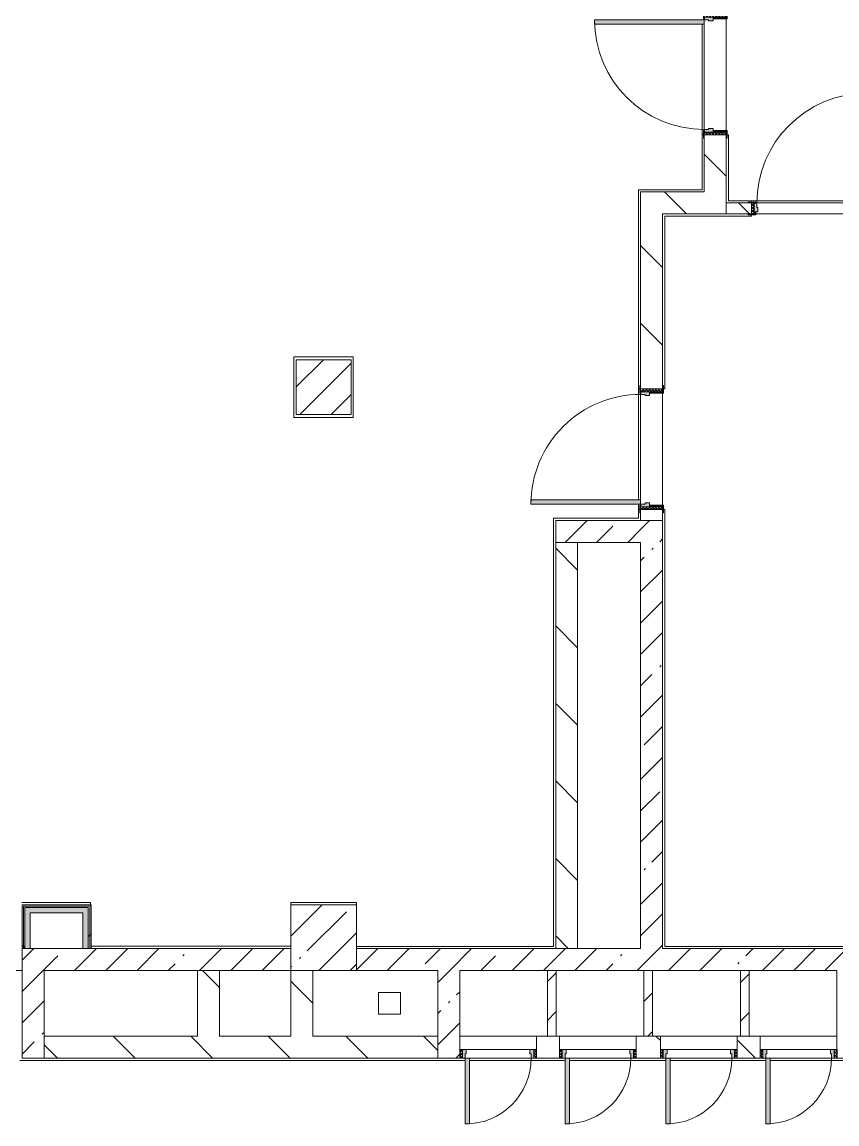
# Model space of a CAD drawing. Header units: millimetres. Extents: x -3708 to 187246, y -8553 to 29000.
# Drawn here: x 111946 to 119376, y 10300 to 20350 of the extents above; entities that cross this region are included whole.
import ezdxf

# ---------------------------------------------------------------- set-up
doc = ezdxf.new("R2010")
doc.units = ezdxf.units.MM
for name, color, linetype, lineweight, true_color in [('A-DOOR-4', 7, 'Continuous', 5, 0xaaaaaa), ('A-DOOR-5', 7, 'Continuous', 5, 0xe2e2e2), ('A-DOOR-FRAM-3', 7, 'Continuous', 5, 0xe2e2e2), ('A-DOOR-FRAM-4', 7, 'Continuous', 5, 0xaaaaaa), ('A-FLOR-1', 7, 'Continuous', 5, 0xaaaaaa), ('I-WALL-1', 7, 'Continuous', 5, 0xe7e7e7), ('I-WALL-2', 7, 'Continuous', 9, 0xe7e7e7), ('I-WALL-5', 7, 'Continuous', 5, 0x787878)]:
    doc.layers.add(name, color=color, linetype=linetype, lineweight=lineweight, true_color=true_color)
for name, color, linetype, lineweight in [('A-WALL', 7, 'Continuous', 9), ('I-WALL-3', 7, 'Continuous', 5), ('S-COLS-2', 7, 'Continuous', 5)]:
    doc.layers.add(name, color=color, linetype=linetype, lineweight=lineweight)
pattern_1 = [(45, (60236.27, 0), (-285.1231, 285.1231), []), (45, (60521.4, 0), (-285.1231, 285.1231), [504.031, -100.806, 16.764, -84.042])]
pattern_2 = [(135, (1751.41, 164.685), (-14.14214, -14.14214), []), (225, (1751.41, 164.685), (14.14214, -14.14214), [])]
pattern_3 = [(45, (-371.384, 164.685), (-14.1421, 14.1421), []), (135, (-371.384, 164.685), (-14.1421, -14.1421), [])]
pattern_4 = [(135, (60236.27, 0), (-353.5534, -353.5534), [])]
pattern_5 = [(45, (60236.27, 0), (-176.7767, 176.7767), [])]
pattern_6 = [(135, (1951.41, 164.685), (-14.14214, -14.14214), []), (225, (1951.41, 164.685), (14.14214, -14.14214), [])]
pattern_7 = [(45, (-171.384, 164.685), (-14.1421, 14.1421), []), (135, (-171.384, 164.685), (-14.1421, -14.1421), [])]
pattern_8 = [(45, (60236.3, 0), (-530.33, 530.33), []), (135, (60236.3, 0), (-530.33, -530.33), [])]

# ---------------------------------------------------------------- blocks, each defined once
blk = doc.blocks.new('BSC_Колонна _Прямоугольная - 600х600-23205375-1_7_1_птичка')
at = {"layer": 'S-COLS-2'}
h = blk.add_hatch(dxfattribs=at)
h.set_pattern_fill('FP_132', color=256, style=0, pattern_type=2)
h.set_pattern_definition([(45, (-54460, -12000), (-285.123, 285.123), []), (45, (-54174.88, -12000), (-285.123, 285.123), [504.031, -100.806, 16.764, -84.042])])
h.paths.add_polyline_path([(300, -300), (298, 300), (-300, 300), (-300, -300), (289, -300)])
for p, q in [((300, 300), (-300, 300)), ((-300, 300), (-300, -300)), ((300, -300), (300, 300)), ((-300, -300), (300, -300))]:
    blk.add_line(p, q, dxfattribs=at)
blk = doc.blocks.new('110_Дверь_СКБ_1Ст_Внутренняя1 - Д-12 1100x2100h_дверь в горячий цех-32113407-1_7_1_птичка')
at = {"layer": 'A-DOOR-4'}
h = blk.add_hatch(dxfattribs=at)
h.set_pattern_fill('FP_144', color=256, style=0, pattern_type=2)
h.set_pattern_definition(pattern_2)
h.paths.add_polyline_path([(537.5, -100), (562.5, -100), (562.5, 100), (537.5, 100)])
at = {"layer": 'A-DOOR-5'}
h = blk.add_hatch(color=256, dxfattribs=at)
h.paths.add_polyline_path([(-512.5, 20), (-477.5, 20), (-477.5, 60), (-487.5, 60), (-487.5, 100), (-512.5, 100)])
h.paths.add_polyline_path([(502.5, 44), (502.5, 20), (537.5, 20), (537.5, 100), (512.5, 100), (512.5, 60), (502.5, 60)])
at = {"layer": 'A-DOOR-FRAM-3'}
for points in [[(-487.5, 894.7), (-487.5, 100), (-447.5, 100), (-451.7, 1100), (-487.5, 1100), (-487.5, 1055.7)], [(-567.5, 108), (-567.5, 100), (-497.5, 100), (-497.5, 108), (-537.5, 108)], [(522.5, 105), (522.5, 100), (592.5, 100), (592.5, 108), (522.5, 108)], [(-512.5, -100), (-497.5, -100), (-497.5, 20), (-512.5, 20)], [(522.5, -100), (537.5, -100), (537.5, 20), (522.5, 20)], [(-567.5, -100), (-567.5, -108), (-497.5, -108), (-497.5, -100), (-552.7, -100)], [(522.5, -108), (592.5, -108), (592.5, -100), (522.5, -100)]]:
    blk.add_hatch(color=256, dxfattribs=at).paths.add_polyline_path(points)
at = {"layer": 'A-DOOR-FRAM-4'}
h = blk.add_hatch(dxfattribs=at)
h.set_pattern_fill('FP_145', color=256, style=0, pattern_type=2)
h.set_pattern_definition(pattern_3)
h.paths.add_polyline_path([(-537.5, -100), (-512.5, -100), (-512.5, 100), (-537.5, 100)])
at = {"layer": 'A-DOOR-4'}
for p, q in [((-487.5, 1100), (-487.5, 100)), ((-447.5, 1100), (-487.5, 1100)), ((-447.5, 100), (-447.5, 1100)), ((-487.5, 100), (-447.5, 100))]:
    blk.add_line(p, q, dxfattribs=at)
blk.add_arc((-487.5, 100), 1000, 360, 90, dxfattribs=at)
at = {"layer": 'A-DOOR-FRAM-4'}
for p, q in [((-497.5, 108), (-567.5, 108)), ((-567.5, 108), (-567.5, 100)), ((-497.5, 100), (-497.5, 108)), ((592.5, 108), (522.5, 108)), ((522.5, 108), (522.5, 100)), ((592.5, 100), (592.5, 108)), ((-567.5, 100), (-497.5, 100)), ((-512.5, 100), (-537.5, 100)), ((-537.5, 100), (-537.5, -100)), ((-487.5, 100), (-512.5, 100)), ((-512.5, 100), (-512.5, 20)), ((-512.5, -100), (-512.5, 100)), ((-497.5, 100), (-512.5, 100)), ((-512.5, 100), (-512.5, 99)), ((-512.5, 99), (-497.5, 99)), ((-512.5, 20), (-477.5, 20)), ((-497.5, 20), (-512.5, 20)), ((-512.5, 20), (-512.5, -100)), ((-497.5, 99), (-497.5, 100)), ((-497.5, -100), (-497.5, 20)), ((-487.5, 60), (-487.5, 100)), ((-477.5, 60), (-487.5, 60)), ((-477.5, 20), (-477.5, 60)), ((512.5, 60), (502.5, 60)), ((502.5, 60), (502.5, 20)), ((502.5, 20), (537.5, 20)), ((512.5, 100), (512.5, 60)), ((537.5, 100), (512.5, 100)), ((537.5, 100), (522.5, 100)), ((522.5, 100), (522.5, 99)), ((522.5, 100), (592.5, 100)), ((522.5, 99), (537.5, 99)), ((537.5, 20), (522.5, 20)), ((522.5, 20), (522.5, -100)), ((537.5, 20), (537.5, 100)), ((562.5, 100), (537.5, 100)), ((537.5, 100), (537.5, -100)), ((537.5, 99), (537.5, 100)), ((537.5, -100), (537.5, 20)), ((562.5, -100), (562.5, 100)), ((-497.5, -100), (-567.5, -100)), ((-567.5, -100), (-567.5, -108)), ((-537.5, -100), (-512.5, -100)), ((-512.5, -100), (-497.5, -100)), ((-497.5, -108), (-497.5, -100)), ((522.5, -100), (537.5, -100)), ((592.5, -100), (522.5, -100)), ((522.5, -100), (522.5, -108)), ((537.5, -100), (562.5, -100)), ((592.5, -108), (592.5, -100)), ((-567.5, -108), (-497.5, -108)), ((522.5, -108), (592.5, -108))]:
    blk.add_line(p, q, dxfattribs=at)
blk = doc.blocks.new('110_Дверь_СКБ_1Ст_Внутренняя1 - Д-11 1100x2100h_кладовые _все__ коридор _между помещениями блока столовой__ моечные _все_-V129-1_7_1_птичка')
at = {"layer": 'A-DOOR-4'}
h = blk.add_hatch(dxfattribs=at)
h.set_pattern_fill('FP_125', color=256, style=0, pattern_type=2)
h.set_pattern_definition([(135, (1751.41, 114.685), (-14.14214, -14.14214), []), (225, (1751.41, 114.685), (14.14214, -14.14214), [])])
h.paths.add_polyline_path([(562.5, -50), (562.5, 50), (537.5, 50), (537.5, -50)])
at = {"layer": 'A-DOOR-5'}
h = blk.add_hatch(color=256, dxfattribs=at)
h.paths.add_polyline_path([(-477.5, -30), (-477.5, 10), (-487.5, 10), (-487.5, 50), (-512.5, 50), (-512.5, -30), (-487.5, -30)])
h.paths.add_polyline_path([(537.5, -30), (537.5, 50), (512.5, 50), (512.5, 10), (502.5, 10), (502.5, -30), (512.5, -30)])
at = {"layer": 'A-DOOR-FRAM-3'}
for points in [[(472.5, 50), (512.5, 50), (512.5, 1050), (472.5, 1050), (472.5, 58.5)], [(-512.5, 50), (-497.5, 50), (-497.5, 58), (-567.5, 58), (-567.5, 50), (-537.5, 50)], [(592.5, 50), (592.5, 58), (522.5, 58), (522.5, 50), (562.5, 50)], [(-512.5, -58), (-497.5, -58), (-497.5, -50), (-567.5, -50), (-567.5, -58), (-531.5, -58)], [(-512.5, -50), (-497.5, -50), (-497.5, -30), (-512.5, -30)], [(537.5, -50), (537.5, -30), (522.5, -30), (522.5, -50)], [(562.5, -58), (592.5, -58), (592.5, -50), (522.5, -53.5), (522.5, -58), (537.5, -58)]]:
    blk.add_hatch(color=256, dxfattribs=at).paths.add_polyline_path(points)
at = {"layer": 'A-DOOR-FRAM-4'}
h = blk.add_hatch(dxfattribs=at)
h.set_pattern_fill('FP_126', color=256, style=0, pattern_type=2)
h.set_pattern_definition([(45, (-371.384, 114.685), (-14.1421, 14.1421), []), (135, (-371.384, 114.685), (-14.1421, -14.1421), [])])
h.paths.add_polyline_path([(-537.5, -50), (-512.5, -50), (-512.5, 50), (-537.5, 50), (-537.5, -13.6)])
at = {"layer": 'A-DOOR-4'}
for p, q in [((512.5, 1050), (472.5, 1050)), ((472.5, 1050), (472.5, 50)), ((512.5, 50), (512.5, 1050)), ((472.5, 50), (512.5, 50))]:
    blk.add_line(p, q, dxfattribs=at)
blk.add_arc((512.5, 50), 1000, 90, 180, dxfattribs=at)
at = {"layer": 'A-DOOR-FRAM-4'}
for p, q in [((-497.5, 58), (-567.5, 58)), ((-567.5, 58), (-567.5, 50)), ((-567.5, 50), (-497.5, 50)), ((-512.5, 50), (-537.5, 50)), ((-537.5, 50), (-537.5, -50)), ((-487.5, 50), (-512.5, 50)), ((-512.5, 50), (-512.5, -30)), ((-512.5, -50), (-512.5, 50)), ((-497.5, 50), (-512.5, 50)), ((-512.5, 50), (-512.5, 49)), ((-512.5, 49), (-497.5, 49)), ((-497.5, 50), (-497.5, 58)), ((-497.5, 49), (-497.5, 50)), ((-487.5, 10), (-487.5, 50)), ((-477.5, 10), (-487.5, 10)), ((-477.5, -30), (-477.5, 10)), ((512.5, 10), (502.5, 10)), ((502.5, 10), (502.5, -30)), ((512.5, 50), (512.5, 10)), ((537.5, 50), (512.5, 50)), ((592.5, 58), (522.5, 58)), ((522.5, 58), (522.5, 50)), ((537.5, 50), (522.5, 50)), ((522.5, 50), (522.5, 49)), ((522.5, 50), (592.5, 50)), ((522.5, 49), (537.5, 49)), ((537.5, -30), (537.5, 50)), ((562.5, 50), (537.5, 50)), ((537.5, 50), (537.5, -50)), ((537.5, 49), (537.5, 50)), ((562.5, -50), (562.5, 50)), ((592.5, 50), (592.5, 58)), ((-497.5, -50), (-567.5, -50)), ((-567.5, -50), (-567.5, -58)), ((-567.5, -58), (-497.5, -58)), ((-537.5, -50), (-512.5, -50)), ((-512.5, -30), (-477.5, -30)), ((-497.5, -30), (-512.5, -30)), ((-512.5, -30), (-512.5, -50)), ((-512.5, -50), (-497.5, -50)), ((-497.5, -50), (-497.5, -30)), ((-497.5, -58), (-497.5, -50)), ((502.5, -30), (537.5, -30)), ((537.5, -30), (522.5, -30)), ((522.5, -30), (522.5, -50)), ((522.5, -50), (537.5, -50)), ((592.5, -50), (522.5, -50)), ((522.5, -50), (522.5, -58)), ((522.5, -58), (592.5, -58)), ((537.5, -50), (537.5, -30)), ((537.5, -50), (562.5, -50)), ((592.5, -58), (592.5, -50))]:
    blk.add_line(p, q, dxfattribs=at)
blk = doc.blocks.new('BSC_Колонна _Прямоугольная - 500х500-V140-1_7_1_птичка')
at = {"layer": 'S-COLS-2'}
h = blk.add_hatch(dxfattribs=at)
h.set_pattern_fill('FP_164', color=256, style=0, pattern_type=2)
h.set_pattern_definition([(45, (-54460, -17020), (-285.123, 285.123), []), (45, (-54174.88, -17020), (-285.123, 285.123), [504.031, -100.806, 16.764, -84.042])])
h.paths.add_polyline_path([(250, -250), (250, 250), (-250, 250), (-250, -250), (115, -250)])
for p, q in [((250, 250), (-250, 250)), ((-250, 250), (-250, -250)), ((250, -250), (250, 250)), ((-250, -250), (250, -250))]:
    blk.add_line(p, q, dxfattribs=at)
blk = doc.blocks.new('110_Дверь_СКБ_1Ст - д-18 700x2100h_Технический шкаф ЭОМ и СС-23257539-1_7_1_птичка')
at = {"layer": 'A-DOOR-4'}
h = blk.add_hatch(dxfattribs=at)
h.set_pattern_fill('FP_176', color=256, style=0, pattern_type=2)
h.set_pattern_definition(pattern_6)
h.paths.add_polyline_path([(337, 100), (337, 20), (362, 20), (362, 100)])
at = {"layer": 'A-DOOR-5'}
h = blk.add_hatch(color=256, dxfattribs=at)
h.paths.add_polyline_path([(-313, 100), (-313, 20), (-278, 20), (-278, 60), (-288, 60), (-288, 100), (-298, 100)])
h.paths.add_polyline_path([(312, 100), (312, 60), (302, 60), (302, 20), (337, 20), (337, 100), (322, 100)])
at = {"layer": 'A-DOOR-FRAM-3'}
blk.add_hatch(color=256, dxfattribs=at).paths.add_polyline_path([(272, 700), (272, 100), (312, 100), (312, 700)])
at = {"layer": 'A-DOOR-FRAM-4'}
h = blk.add_hatch(dxfattribs=at)
h.set_pattern_fill('FP_177', color=256, style=0, pattern_type=2)
h.set_pattern_definition(pattern_7)
h.paths.add_polyline_path([(-338, 100), (-338, 20), (-313, 20), (-313, 100)])
at = {"layer": 'A-DOOR-4'}
for p, q in [((312, 700), (272, 700)), ((272, 700), (272, 100)), ((312, 100), (312, 700)), ((272, 100), (312, 100))]:
    blk.add_line(p, q, dxfattribs=at)
blk.add_arc((312, 100), 600, 90, 180, dxfattribs=at)
at = {"layer": 'A-DOOR-FRAM-4'}
for p, q in [((-313, 100), (-338, 100)), ((-338, 100), (-338, 20)), ((-338, 20), (-313, 20)), ((-288, 100), (-313, 100)), ((-313, 100), (-313, 20)), ((-313, 20), (-313, 100)), ((-313, 20), (-278, 20)), ((-288, 60), (-288, 100)), ((-288, 100), (272, 100)), ((-278, 60), (-288, 60)), ((-278, 20), (-278, 60)), ((302, 20), (-278, 20)), ((312, 60), (302, 60)), ((302, 60), (302, 20)), ((302, 20), (337, 20)), ((312, 100), (312, 60)), ((337, 100), (312, 100)), ((337, 20), (337, 100)), ((362, 100), (337, 100)), ((337, 100), (337, 20)), ((337, 20), (362, 20)), ((362, 20), (362, 100))]:
    blk.add_line(p, q, dxfattribs=at)
blk = doc.blocks.new('110_Дверь_СКБ_1Ст - д-18 700x2100h_Технический шкаф ЭОМ и СС-V155-1_7_1_птичка')
at = {"layer": 'A-DOOR-4'}
h = blk.add_hatch(dxfattribs=at)
h.set_pattern_fill('FP_176', color=256, style=0, pattern_type=2)
h.set_pattern_definition(pattern_6)
h.paths.add_polyline_path([(362, 100), (337, 100), (337, 20), (362, 20)])
at = {"layer": 'A-DOOR-5'}
h = blk.add_hatch(color=256, dxfattribs=at)
h.paths.add_polyline_path([(337, 100), (312, 100), (312, 60), (302, 60), (302, 20), (337, 20)])
h.paths.add_polyline_path([(-313, 100), (-313, 20), (-278, 20), (-278, 60), (-288, 60), (-288, 100), (-298, 100)])
at = {"layer": 'A-DOOR-FRAM-3'}
blk.add_hatch(color=256, dxfattribs=at).paths.add_polyline_path([(312, 700), (272, 700), (272, 100), (312, 100), (312, 682)])
at = {"layer": 'A-DOOR-FRAM-4'}
h = blk.add_hatch(dxfattribs=at)
h.set_pattern_fill('FP_177', color=256, style=0, pattern_type=2)
h.set_pattern_definition(pattern_7)
h.paths.add_polyline_path([(-338, 100), (-338, 20), (-313, 20), (-313, 100)])
at = {"layer": 'A-DOOR-4'}
for p, q in [((312, 700), (272, 700)), ((272, 700), (272, 100)), ((312, 100), (312, 700)), ((272, 100), (312, 100))]:
    blk.add_line(p, q, dxfattribs=at)
blk.add_arc((312, 100), 600, 90, 180, dxfattribs=at)
at = {"layer": 'A-DOOR-FRAM-4'}
for p, q in [((-313, 100), (-338, 100)), ((-338, 100), (-338, 20)), ((-338, 20), (-313, 20)), ((-288, 100), (-313, 100)), ((-313, 100), (-313, 20)), ((-313, 20), (-313, 100)), ((-313, 20), (-278, 20)), ((-288, 60), (-288, 100)), ((-288, 100), (272, 100)), ((-278, 60), (-288, 60)), ((-278, 20), (-278, 60)), ((302, 20), (-278, 20)), ((312, 60), (302, 60)), ((302, 60), (302, 20)), ((302, 20), (337, 20)), ((312, 100), (312, 60)), ((337, 100), (312, 100)), ((337, 20), (337, 100)), ((362, 100), (337, 100)), ((337, 100), (337, 20)), ((337, 20), (362, 20)), ((362, 20), (362, 100))]:
    blk.add_line(p, q, dxfattribs=at)
blk = doc.blocks.new('110_Дверь_СКБ_1Ст - д-18 700x2100h_Технический шкаф ЭОМ и СС-V156-1_7_1_птичка')
at = {"layer": 'A-DOOR-4'}
h = blk.add_hatch(dxfattribs=at)
h.set_pattern_fill('FP_176', color=256, style=0, pattern_type=2)
h.set_pattern_definition(pattern_6)
h.paths.add_polyline_path([(362, 100), (337, 100), (337, 20), (362, 20)])
at = {"layer": 'A-DOOR-5'}
h = blk.add_hatch(color=256, dxfattribs=at)
h.paths.add_polyline_path([(337, 100), (312, 100), (312, 60), (302, 60), (302, 20), (337, 20)])
h.paths.add_polyline_path([(-313, 100), (-313, 20), (-278, 20), (-278, 60), (-288, 60), (-288, 100), (-298, 100)])
at = {"layer": 'A-DOOR-FRAM-3'}
blk.add_hatch(color=256, dxfattribs=at).paths.add_polyline_path([(272, 700), (272, 100), (312, 100), (312, 700)])
at = {"layer": 'A-DOOR-FRAM-4'}
h = blk.add_hatch(dxfattribs=at)
h.set_pattern_fill('FP_177', color=256, style=0, pattern_type=2)
h.set_pattern_definition(pattern_7)
h.paths.add_polyline_path([(-338, 100), (-338, 20), (-313, 20), (-313, 100)])
at = {"layer": 'A-DOOR-4'}
for p, q in [((312, 700), (272, 700)), ((272, 700), (272, 100)), ((312, 100), (312, 700)), ((272, 100), (312, 100))]:
    blk.add_line(p, q, dxfattribs=at)
blk.add_arc((312, 100), 600, 90, 180, dxfattribs=at)
at = {"layer": 'A-DOOR-FRAM-4'}
for p, q in [((-313, 100), (-338, 100)), ((-338, 100), (-338, 20)), ((-338, 20), (-313, 20)), ((-288, 100), (-313, 100)), ((-313, 100), (-313, 20)), ((-313, 20), (-313, 100)), ((-313, 20), (-278, 20)), ((-288, 60), (-288, 100)), ((-288, 100), (272, 100)), ((-278, 60), (-288, 60)), ((-278, 20), (-278, 60)), ((302, 20), (-278, 20)), ((312, 60), (302, 60)), ((302, 60), (302, 20)), ((302, 20), (337, 20)), ((312, 100), (312, 60)), ((337, 100), (312, 100)), ((337, 20), (337, 100)), ((337, 100), (337, 20)), ((362, 100), (337, 100)), ((337, 20), (362, 20)), ((362, 20), (362, 100))]:
    blk.add_line(p, q, dxfattribs=at)
blk = doc.blocks.new('110_Дверь_СКБ_1Ст_Внутренняя1 - Д-12 EIW 1100x2100h_кладовые _все__ коридор _между помещениями блока столовой__ моечные _все_-32936079-1_7_1_птичка')
at = {"layer": 'A-DOOR-4'}
h = blk.add_hatch(dxfattribs=at)
h.set_pattern_fill('FP_144', color=256, style=0, pattern_type=2)
h.set_pattern_definition(pattern_2)
h.paths.add_polyline_path([(537.5, -100), (562.5, -100), (562.5, 100), (537.5, 100)])
at = {"layer": 'A-DOOR-5'}
h = blk.add_hatch(color=256, dxfattribs=at)
h.paths.add_polyline_path([(-512.5, 20), (-477.5, 20), (-477.5, 60), (-487.5, 60), (-487.5, 100), (-512.5, 100)])
h.paths.add_polyline_path([(502.5, 44), (502.5, 20), (537.5, 20), (537.5, 100), (512.5, 100), (512.5, 60), (502.5, 60)])
at = {"layer": 'A-DOOR-FRAM-3'}
for points in [[(472.5, 120), (472.5, 100), (512.5, 100), (512.5, 1100), (472.5, 1100), (472.5, 178.7)], [(-567.5, 100), (-497.5, 100), (-497.5, 108), (-567.5, 108)], [(522.5, 100), (592.5, 100), (592.5, 108), (522.5, 108)], [(-512.5, -100), (-497.5, -100), (-497.5, 20), (-512.5, 20)], [(522.5, -100), (537.5, -100), (537.5, 20), (522.5, 20)], [(-567.5, -100), (-567.5, -108), (-497.5, -108), (-497.5, -100), (-537.5, -100)], [(522.5, -108), (592.5, -108), (592.5, -100), (522.5, -100)]]:
    blk.add_hatch(color=256, dxfattribs=at).paths.add_polyline_path(points)
at = {"layer": 'A-DOOR-FRAM-4'}
h = blk.add_hatch(dxfattribs=at)
h.set_pattern_fill('FP_145', color=256, style=0, pattern_type=2)
h.set_pattern_definition(pattern_3)
h.paths.add_polyline_path([(-537.5, -100), (-512.5, -100), (-512.5, 100), (-537.5, 100)])
at = {"layer": 'A-DOOR-4'}
for p, q in [((512.5, 1100), (472.5, 1100)), ((472.5, 1100), (472.5, 100)), ((512.5, 100), (512.5, 1100)), ((472.5, 100), (512.5, 100))]:
    blk.add_line(p, q, dxfattribs=at)
blk.add_arc((512.5, 100), 1000, 90, 180, dxfattribs=at)
at = {"layer": 'A-DOOR-FRAM-4'}
for p, q in [((-497.5, 108), (-567.5, 108)), ((-567.5, 108), (-567.5, 100)), ((-497.5, 100), (-497.5, 108)), ((592.5, 108), (522.5, 108)), ((522.5, 108), (522.5, 100)), ((592.5, 100), (592.5, 108)), ((-567.5, 100), (-497.5, 100)), ((-512.5, 100), (-537.5, 100)), ((-537.5, 100), (-537.5, -100)), ((-487.5, 100), (-512.5, 100)), ((-512.5, 100), (-512.5, 20)), ((-512.5, -100), (-512.5, 100)), ((-497.5, 100), (-512.5, 100)), ((-512.5, 100), (-512.5, 99)), ((-512.5, 99), (-497.5, 99)), ((-512.5, 20), (-477.5, 20)), ((-497.5, 20), (-512.5, 20)), ((-512.5, 20), (-512.5, -100)), ((-497.5, 99), (-497.5, 100)), ((-497.5, -100), (-497.5, 20)), ((-487.5, 60), (-487.5, 100)), ((-477.5, 60), (-487.5, 60)), ((-477.5, 20), (-477.5, 60)), ((512.5, 60), (502.5, 60)), ((502.5, 60), (502.5, 20)), ((502.5, 20), (537.5, 20)), ((512.5, 100), (512.5, 60)), ((537.5, 100), (512.5, 100)), ((537.5, 100), (522.5, 100)), ((522.5, 100), (522.5, 99)), ((522.5, 100), (592.5, 100)), ((522.5, 99), (537.5, 99)), ((537.5, 20), (522.5, 20)), ((522.5, 20), (522.5, -100)), ((537.5, 20), (537.5, 100)), ((562.5, 100), (537.5, 100)), ((537.5, 100), (537.5, -100)), ((537.5, 99), (537.5, 100)), ((537.5, -100), (537.5, 20)), ((562.5, -100), (562.5, 100)), ((-497.5, -100), (-567.5, -100)), ((-567.5, -100), (-567.5, -108)), ((-537.5, -100), (-512.5, -100)), ((-512.5, -100), (-497.5, -100)), ((-497.5, -108), (-497.5, -100)), ((522.5, -100), (537.5, -100)), ((592.5, -100), (522.5, -100)), ((522.5, -100), (522.5, -108)), ((537.5, -100), (562.5, -100)), ((592.5, -108), (592.5, -100)), ((-567.5, -108), (-497.5, -108)), ((522.5, -108), (592.5, -108))]:
    blk.add_line(p, q, dxfattribs=at)

msp = doc.modelspace()

# ---------------------------------------------------------------- hatches: boundary and pattern name
at = {"layer": 'I-WALL-1'}
for points in [[(112021.3, 12225), (112550.1, 12225), (112550.1, 12275), (112021.3, 12275)], [(112550.1, 11900), (112550.1, 12225), (112500.1, 12225), (112500.1, 11900)]]:
    msp.add_hatch(color=256, dxfattribs=at).paths.add_polyline_path(points)
at = {"layer": 'I-WALL-2'}
msp.add_hatch(color=256, dxfattribs=at).paths.add_polyline_path([(111971.3, 11900), (112021.3, 11900), (112021.3, 12275), (111971.3, 12275), (111971.3, 11911.1)])
at = {"layer": 'I-WALL-3'}
h = msp.add_hatch(dxfattribs=at)
h.set_pattern_fill('FP_110', color=256, style=0, pattern_type=2)
h.set_pattern_definition(pattern_4)
h.paths.add_polyline_path([(118366.3, 18600), (118366.3, 19320), (118166.3, 19320), (118166.3, 18600)])
h.paths.add_polyline_path([(118366.3, 20420), (118366.3, 20520), (118166.3, 20520), (118166.3, 20420)])
h = msp.add_hatch(dxfattribs=at)
h.set_pattern_fill('FP_110', color=256, style=0, pattern_type=2)
h.set_pattern_definition(pattern_4)
h.paths.add_polyline_path([(117586.3, 15803.8), (117786.3, 15803.8), (117786.3, 15903.8), (117586.3, 15903.8), (117586.3, 15823.8)])
h.paths.add_polyline_path([(117586.3, 17003.8), (117786.3, 17003.8), (117786.3, 18800), (117586.3, 18800), (117586.3, 17033.8)])
h = msp.add_hatch(dxfattribs=at)
h.set_pattern_fill('FP_110', color=256, style=0, pattern_type=2)
h.set_pattern_definition(pattern_4)
h.paths.add_polyline_path([(118166.3, 18600), (118166.3, 18800), (117786.3, 18800), (117786.3, 18600), (117806.3, 18600)])
h = msp.add_hatch(dxfattribs=at)
h.set_pattern_fill('FP_92', color=256, style=0, pattern_type=2)
h.set_pattern_definition(pattern_1)
h.paths.add_polyline_path([(117011.5, 15603.8), (117586.3, 15603.8), (117586.3, 15803.8), (116811.5, 15803.8), (116811.5, 15603.8), (116862.2, 15603.8)])
h = msp.add_hatch(dxfattribs=at)
h.set_pattern_fill('FP_92', color=256, style=0, pattern_type=2)
h.set_pattern_definition(pattern_1)
h.paths.add_polyline_path([(117786.3, 11900), (117786.3, 15803.8), (117586.3, 15803.8), (117586.3, 11900)])
h = msp.add_hatch(dxfattribs=at)
h.set_pattern_fill('FP_110', color=256, style=0, pattern_type=2)
h.set_pattern_definition(pattern_4)
h.paths.add_polyline_path([(116811.5, 11900), (117011.5, 11900), (117011.5, 15603.8), (116811.5, 15603.8), (116811.5, 11911.1)])
h = msp.add_hatch(dxfattribs=at)
h.set_pattern_fill('FP_203', color=256, style=0, pattern_type=2)
h.set_pattern_definition(pattern_8)
h.paths.add_polyline_path([(111946.3, 11900), (111958.8, 11900), (111958.2, 12300), (111946.3, 12300), (111946.3, 11911.1)])
h = msp.add_hatch(dxfattribs=at)
h.set_pattern_fill('FP_203', color=256, style=0, pattern_type=2)
h.set_pattern_definition(pattern_8)
h.paths.add_polyline_path([(111958.8, 11900), (111971.3, 11900), (111966.2, 12287.5), (111958.8, 12287.5), (111958.8, 11911.1)])
h = msp.add_hatch(dxfattribs=at)
h.set_pattern_fill('FP_203', color=256, style=0, pattern_type=2)
h.set_pattern_definition(pattern_8)
h.paths.add_polyline_path([(112562.6, 11900), (112562.6, 12275), (112550.1, 12275), (112550.1, 11900)])
h = msp.add_hatch(dxfattribs=at)
h.set_pattern_fill('FP_203', color=256, style=0, pattern_type=2)
h.set_pattern_definition(pattern_8)
h.paths.add_polyline_path([(112575.1, 11900), (112575.1, 12275), (112562.6, 12275), (112562.6, 11900)])
h = msp.add_hatch(dxfattribs=at)
h.set_pattern_fill('FP_92', color=256, style=0, pattern_type=2)
h.set_pattern_definition(pattern_1)
h.paths.add_polyline_path([(111946.3, 11700), (114396.3, 11700), (114396.3, 11900), (111946.3, 11900)])
h.paths.add_polyline_path([(115196.3, 11700), (120396.3, 11700), (120396.3, 11900), (114996.3, 11900), (114996.3, 11700), (115181.8, 11700)])
h = msp.add_hatch(dxfattribs=at)
h.set_pattern_fill('FP_92', color=256, style=0, pattern_type=2)
h.set_pattern_definition(pattern_1)
h.paths.add_polyline_path([(112015.3, 10900), (112146.3, 10900), (112146.3, 11700), (111946.3, 11700), (111946.3, 10900)])
h = msp.add_hatch(dxfattribs=at)
h.set_pattern_fill('FP_110', color=256, style=0, pattern_type=2)
h.set_pattern_definition(pattern_4)
h.paths.add_polyline_path([(113746.3, 11100), (113746.3, 11700), (113546.3, 11700), (113546.3, 11100)])
h = msp.add_hatch(dxfattribs=at)
h.set_pattern_fill('FP_110', color=256, style=0, pattern_type=2)
h.set_pattern_definition(pattern_4)
h.paths.add_polyline_path([(114596.3, 11100), (114596.3, 11700), (114396.3, 11700), (114396.3, 11100)])
h = msp.add_hatch(dxfattribs=at)
h.set_pattern_fill('FP_92', color=256, style=0, pattern_type=2)
h.set_pattern_definition(pattern_1)
h.paths.add_polyline_path([(115736.3, 10900), (115936.3, 10900), (115933, 11700), (115736.3, 11700), (115736.3, 10988.1)])
h = msp.add_hatch(dxfattribs=at)
h.set_pattern_fill('FP_109', color=256, style=0, pattern_type=2)
h.set_pattern_definition(pattern_5)
h.paths.add_polyline_path([(116815.5, 11100), (116811.5, 11700), (116735.5, 11700), (116735.5, 11100)])
h = msp.add_hatch(dxfattribs=at)
h.set_pattern_fill('FP_109', color=256, style=0, pattern_type=2)
h.set_pattern_definition(pattern_5)
h.paths.add_polyline_path([(117615.5, 11100), (117695.5, 11100), (117695.5, 11700), (117615.5, 11700), (117615.5, 11283.5)])
h = msp.add_hatch(dxfattribs=at)
h.set_pattern_fill('FP_109', color=256, style=0, pattern_type=2)
h.set_pattern_definition(pattern_5)
h.paths.add_polyline_path([(118495.5, 11100), (118575.5, 11100), (118575.5, 11700), (118495.5, 11700), (118495.5, 11277)])
h = msp.add_hatch(dxfattribs=at)
h.set_pattern_fill('FP_110', color=256, style=0, pattern_type=2)
h.set_pattern_definition(pattern_4)
h.paths.add_polyline_path([(118575.5, 10900), (118676.3, 10900), (118676.3, 11100), (118466.3, 11100), (118466.3, 10900), (118495.5, 10900)])
h.paths.add_polyline_path([(112216.6, 10900), (115736.3, 10900), (115736.3, 11100), (112146.3, 11100), (112146.3, 10900)])
h.paths.add_polyline_path([(117695.5, 10900), (117766.3, 10900), (117766.3, 11100), (117546.3, 11100), (117546.3, 10900), (117615.5, 10900)])
h.paths.add_polyline_path([(116636.3, 10900), (116846.3, 10900), (116846.3, 11100), (116636.3, 11100), (116636.3, 10980)])
at = {"layer": 'I-WALL-5'}
h = msp.add_hatch(dxfattribs=at)
h.set_pattern_fill('FP_122', color=256, style=0, pattern_type=2)
h.set_pattern_definition([(135, (60236.3, 0), (-377.1708, -377.1708), [533.4, -88.9, 17.78, -88.9]), (135, (60236.3, 376.94), (-377.1708, -377.1708), []), (50, (60236.27, 0), (637.6445, -55.7866), [66.675, -733.425]), (355, (60236.3, 0), (-123.3494, 668.699), [53.34, -586.74]), (100.451, (60289.4, -4.65), (514.299, 612.908), [56.665, -623.315]), (46.184, (60236.3, 177.8), (948.776, -147.15), [100.012, -1100.137]), (96.636, (60315.3, 165.5), (830.909, 865.997), [84.998, -934.973]), (351.184, (60236.3, 177.8), (830.918, 865.988), [80.01, -880.11]), (21, (60325.17, 133.35), (530.6506, -357.9283), [66.675, -733.425]), (326, (60325.2, 133.35), (216.308, 644.6585), [53.34, -586.74]), (71.451, (60369.4, 103.5), (746.9596, 286.7243), [56.665, -623.315]), (37.5, (60236.27, 0), (10.8105, 295.9426), [16.764, -562.864, 16.764, -578.866, -588.962]), (37.5, (60236.27, 0), (10.8105, 295.9426), [-1175.258, 16.764, -572.198]), (7.5, (60236.27, 0), (233.8692, 350.6318), [16.764, -322.834, 16.764, -549.529, -224.472]), (7.5, (60236.27, 0), (233.8692, 350.6318), [-905.891, 16.764, -207.708]), (327.5, (60038.03, 0), (474.5678, -20.0513), [16.764, -205.486, 16.764, -676.656, -920.115]), (327.5, (60038.03, 0), (474.5678, -20.0513), [-915.67, 16.764, -903.351]), (317.5, (59949.13, 0), (518.4522, 88.9934), [16.764, -272.161, 16.764, -443.738, -653.415]), (317.5, (59949.13, 0), (518.4522, 88.9934), [-749.427, 16.764, -636.651])])
h.paths.add_polyline_path([(120826.3, 18600), (120846.3, 18600), (120846.3, 18700), (119696.3, 18700), (119696.3, 18600), (120578.6, 18600)])
h.paths.add_polyline_path([(118596.3, 18600), (118596.3, 18700), (118366.3, 18700), (118366.3, 18600), (118566.3, 18600)])

# ---------------------------------------------------------------- linework, layer by layer
at = {"layer": 'A-FLOR-1'}
for p, q in [((118146.3, 20330), (118146.3, 18820)), ((118146.3, 19320), (118158.3, 19320)), ((118374.3, 19320), (118386.3, 19320)), ((118386.3, 19320), (118386.3, 18720)), ((117566.3, 18820), (118146.3, 18820)), ((117566.3, 18820), (117566.3, 15993.8)), ((119606.3, 18720), (118386.3, 18720)), ((118596.3, 18720), (118596.3, 18708)), ((118596.3, 18580), (117806.3, 18580)), ((117806.3, 18580), (117806.3, 17003.8)), ((118596.3, 18592), (118596.3, 18580)), ((114425.3, 16742), (114425.3, 17298)), ((114425.3, 17298), (114966.3, 17298)), ((114966.3, 17298), (114966.3, 16742)), ((117578.3, 17003.8), (117566.3, 17003.8)), ((117806.3, 17003.8), (117794.3, 17003.8)), ((114966.3, 16742), (114425.3, 16742)), ((117566.3, 15953.8), (117566.3, 15823.8)), ((117566.3, 15903.8), (117578.3, 15903.8)), ((117794.3, 15903.8), (117806.3, 15903.8)), ((117806.3, 15903.8), (117806.3, 11920)), ((116791.5, 11920), (116791.5, 15823.8)), ((116791.5, 15823.8), (117566.3, 15823.8)), ((111945.3, 12320), (112568.8, 12320)), ((112568.8, 12320), (112568.8, 12300)), ((114396.3, 12300), (114396.3, 12320)), ((114396.3, 12320), (114994, 12320)), ((114994, 12320), (114994, 12300)), ((112574.3, 11921), (114396.3, 11921)), ((114996.3, 11920), (116791.5, 11920)), ((117806.3, 11920), (120376.3, 11920)), ((115196.3, 11500), (115396.3, 11500)), ((115196.3, 11300), (115196.3, 11500)), ((115396.3, 11500), (115396.3, 11300)), ((115396.3, 11300), (115196.3, 11300)), ((115986.3, 10880), (111926.3, 10880)), ((116896.3, 10880), (116026.3, 10880)), ((117816.3, 10880), (116936.3, 10880)), ((118726.3, 10880), (117856.3, 10880)), ((121616.3, 10880), (118766.3, 10880))]:
    msp.add_line(p, q, dxfattribs=at)
at = {"layer": 'A-WALL'}
for p, q in [((117011.5, 15603.8), (116811.5, 15603.8)), ((111958.8, 11900), (111958.8, 12287.5)), ((112575.1, 12287.5), (111958.8, 12287.5)), ((111971.3, 11900), (111971.3, 12275)), ((112550.1, 12275), (111971.3, 12275)), ((112550.1, 11900), (112550.1, 12275)), ((112562.6, 11900), (112562.6, 12275)), ((111946.3, 11700), (111946.3, 11900)), ((116811.5, 11900), (117011.5, 11900)), ((113746.3, 11700), (113546.3, 11700)), ((116815.5, 11700), (116735.5, 11700)), ((117695.5, 11700), (117615.5, 11700)), ((118575.5, 11700), (118495.5, 11700)), ((112146.3, 11100), (112146.3, 10900)), ((115736.3, 11100), (115736.3, 10900)), ((116735.5, 11100), (116815.5, 11100)), ((117615.5, 11100), (117695.5, 11100)), ((118495.5, 11100), (118575.5, 11100))]:
    msp.add_line(p, q, dxfattribs=at)
at = {"layer": 'I-WALL-3'}
for p, q in [((118166.3, 19370), (118166.3, 20330)), ((118366.3, 20380), (118366.3, 19360)), ((118166.3, 19290), (118166.3, 18800)), ((118366.3, 18600), (118366.3, 19290)), ((117586.3, 18800), (117586.3, 17033.8)), ((118166.3, 18800), (117586.3, 18800)), ((118566.3, 18700), (118366.3, 18700)), ((118646.3, 18700), (119606.3, 18700)), ((117786.3, 17033.8), (117786.3, 18600)), ((117786.3, 18600), (118566.3, 18600)), ((119656.3, 18600), (118636.3, 18600)), ((117586.3, 15993.8), (117586.3, 16953.8)), ((117786.3, 16963.8), (117786.3, 15943.8)), ((116811.5, 15803.8), (116811.5, 11900)), ((116811.5, 15803.8), (117786.3, 15803.8)), ((117586.3, 15873.8), (117586.3, 15803.8)), ((117786.3, 15803.8), (117786.3, 15873.8)), ((117786.3, 11900), (117786.3, 15803.8)), ((117011.5, 15603.8), (117586.3, 15603.8)), ((117011.5, 11900), (117011.5, 15603.8)), ((117586.3, 15603.8), (117586.3, 11900)), ((111946.3, 12300), (111946.3, 11900)), ((112575.1, 12300), (111946.3, 12300)), ((112575.1, 11900), (112575.1, 12300)), ((112021.3, 11900), (112021.3, 12225)), ((112021.3, 12225), (112500.1, 12225)), ((112500.1, 12225), (112500.1, 11900)), ((111946.3, 11900), (111945.3, 11900)), ((114396.3, 11900), (111946.3, 11900)), ((111946.3, 11900), (112021.3, 11900)), ((112500.1, 11900), (112575.1, 11900)), ((116811.5, 11900), (114996.3, 11900)), ((117586.3, 11900), (117011.5, 11900)), ((120396.3, 11900), (117786.3, 11900)), ((111946.3, 11700), (110852.3, 11700)), ((111946.3, 11700), (111946.3, 10900)), ((112146.3, 11700), (113546.3, 11700)), ((112146.3, 11100), (112146.3, 11700)), ((113546.3, 11700), (113546.3, 11100)), ((113746.3, 11700), (114396.3, 11700)), ((113746.3, 11100), (113746.3, 11700)), ((114396.3, 11700), (114396.3, 11100)), ((114596.3, 11100), (114596.3, 11700)), ((114996.3, 11700), (115736.3, 11700)), ((115736.3, 11700), (115736.3, 11100)), ((115936.3, 11700), (116735.5, 11700)), ((115936.3, 10980), (115936.3, 11700)), ((116735.5, 11700), (116735.5, 11100)), ((116815.5, 11700), (117615.5, 11700)), ((116815.5, 11100), (116815.5, 11700)), ((117615.5, 11700), (117615.5, 11100)), ((117695.5, 11700), (118495.5, 11700)), ((117695.5, 11100), (117695.5, 11700)), ((118495.5, 11700), (118495.5, 11100)), ((118575.5, 11700), (119376.3, 11700)), ((118575.5, 11100), (118575.5, 11700)), ((119376.3, 11700), (119376.3, 10980)), ((113546.3, 11100), (112146.3, 11100)), ((114396.3, 11100), (113746.3, 11100)), ((115736.3, 11100), (114596.3, 11100)), ((115936.3, 11100), (116735.5, 11100)), ((116636.3, 11100), (116636.3, 10980)), ((116815.5, 11100), (117615.5, 11100)), ((116846.3, 10980), (116846.3, 11100)), ((117546.3, 11100), (117546.3, 10980)), ((117695.5, 11100), (118495.5, 11100)), ((117766.3, 10980), (117766.3, 11100)), ((118466.3, 11100), (118466.3, 10980)), ((118575.5, 11100), (119376.3, 11100)), ((118676.3, 10980), (118676.3, 11100)), ((111946.3, 10900), (115936.3, 10900)), ((116636.3, 10900), (116846.3, 10900)), ((117546.3, 10900), (117766.3, 10900)), ((118466.3, 10900), (118676.3, 10900)), ((119376.3, 10900), (121596.3, 10900))]:
    msp.add_line(p, q, dxfattribs=at)

# ---------------------------------------------------------------- block references
at = {"layer": 'A-DOOR-4'}
for name, p, rotation in [('110_Дверь_СКБ_1Ст_Внутренняя1 - Д-12 EIW 1100x2100h_кладовые _все__ коридор _между помещениями блока столовой__ моечные _все_-32936079-1_7_1_птичка', (118266.3, 19857.5), 89.99999999999991), ('110_Дверь_СКБ_1Ст_Внутренняя1 - Д-12 1100x2100h_дверь в горячий цех-32113407-1_7_1_птичка', (117686.3, 16441.3), 89.99999999999991), ('110_Дверь_СКБ_1Ст - д-18 700x2100h_Технический шкаф ЭОМ и СС-23257539-1_7_1_птичка', (116298.8, 11000), 180), ('110_Дверь_СКБ_1Ст - д-18 700x2100h_Технический шкаф ЭОМ и СС-V155-1_7_1_птичка', (117208.8, 11000), 180), ('110_Дверь_СКБ_1Ст - д-18 700x2100h_Технический шкаф ЭОМ и СС-V156-1_7_1_птичка', (118128.8, 11000), 180), ('110_Дверь_СКБ_1Ст - д-18 700x2100h_Технический шкаф ЭОМ и СС-V155-1_7_1_птичка', (119038.8, 11000), 180)]:
    msp.add_blockref(name, p, dxfattribs=dict(at, rotation=rotation))
msp.add_blockref('110_Дверь_СКБ_1Ст_Внутренняя1 - Д-11 1100x2100h_кладовые _все__ коридор _между помещениями блока столовой__ моечные _все_-V129-1_7_1_птичка', (119133.8, 18650), dxfattribs=at)
at = {"layer": 'S-COLS-2'}
for name, p in [('BSC_Колонна _Прямоугольная - 500х500-V140-1_7_1_птичка', (114696.3, 17020)), ('BSC_Колонна _Прямоугольная - 600х600-23205375-1_7_1_птичка', (114696.3, 12000))]:
    msp.add_blockref(name, p, dxfattribs=at)

doc.saveas('drawing.dxf')
